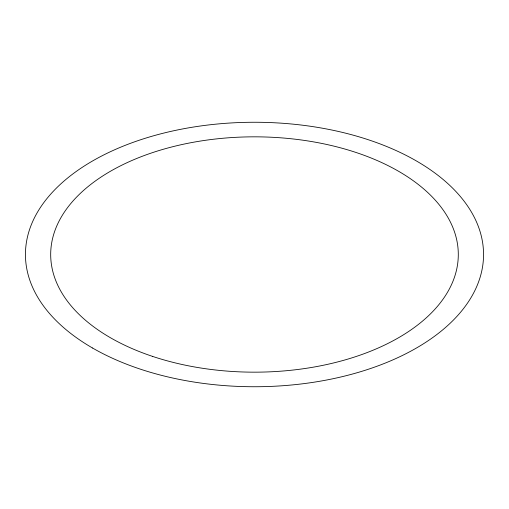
<?xml version="1.0" encoding="UTF-8"?>
<svg xmlns="http://www.w3.org/2000/svg" width="509" height="509" viewBox="0 0 509 509"><rect width="100%" height="100%" fill="white"/><g stroke="black" fill="none" stroke-linecap="round" stroke-linejoin="round"><path stroke-width="0.76" d="M92.536 348.01A229.05 132.238 0 0 0 475.743 288.724A229.05 132.238 0 0 0 195.221 126.766A229.05 132.238 0 0 0 92.536 348.01M152.598 356.402A203.797 117.662 0 0 0 458.297 254.5A203.797 117.662 0 0 0 152.598 152.598A203.797 117.662 0 0 0 152.598 356.402"/></g></svg>
